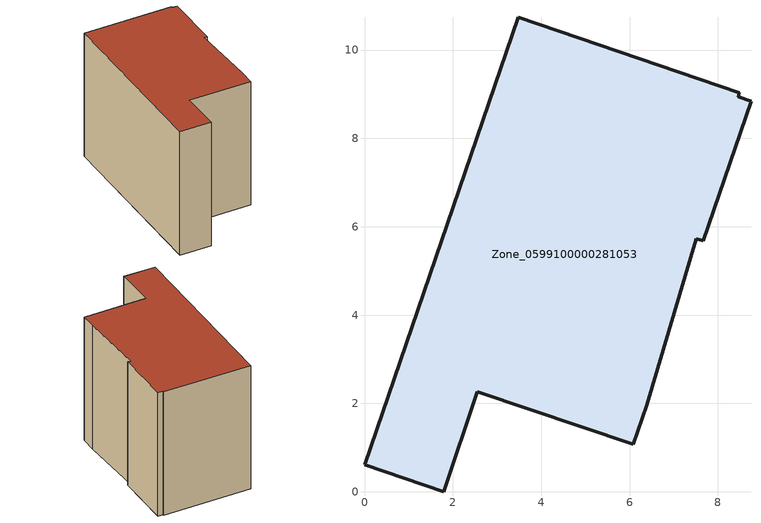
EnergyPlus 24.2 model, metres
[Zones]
Zone_0599100000281053
 floor ground (C_G): 8.46,8.95 8.75,8.84 7.67,5.68 7.51,5.73 6.39,1.96 6.09,1.07 2.55,2.27 1.79,0 0,0.61 3.48,10.74 8.49,9.03 z0
 wall outside (C_F): 3.48,10.74 0,0.61 1.79,0 2.55,2.27 6.09,1.07 6.39,1.96 7.51,5.73 7.67,5.68 8.75,8.84 8.46,8.95 8.49,9.03 3.48,10.74 z0:7.93
 roof outside (C_R): 8.75,8.84 8.46,8.95 8.49,9.03 3.48,10.74 0,0.61 1.79,0 2.55,2.27 6.09,1.07 6.39,1.96 7.51,5.73 7.67,5.68 z7.93
[BUILDING]
Pand.0599100000281053: North Axis=0; Terrain=City; Loads Convergence Tolerance Value=0.04; Temperature Convergence Tolerance Value=0.4; Solar Distribution=FullExterior; Maximum Number of Warmup Days=25; Minimum Number of Warmup Days=1
[Site:Location]
Rotterdam.The.Hague.AP_ZH_NLD Design_Conditions: Latitude=51.96; Longitude=4.45; Time Zone=1; Elevation=-4.5
[SITE:GROUNDTEMPERATURE:BUILDINGSURFACE]
18, 18, 18, 18, 18, 18, 18, 18, 18, 18, 18, 18
[MATERIAL] Thermal Absorptance=0.9; Solar Absorptance=0.7; Visible Absorptance=0.7
Name | Roughness | Thickness | Conductivity | Density | Specific Heat
G.TC.1975-1991 | MediumSmooth | 0.15 | 0.288461 | 540 | 1210
F.TC.1975-1991 | Rough | 0.3 | 0.230769 | 1920 | 840
R.TC.1975-1991 | MediumRough | 0.2 | 0.153846 | 1500 | 1000
[CONSTRUCTION]
C_G: G.TC.1975-1991
C_F: F.TC.1975-1991
C_R: R.TC.1975-1991
[ZONE]
Zone_0599100000281053: Type=1; Multiplier=1; Ceiling Height=Autocalculate; Volume=Autocalculate; Floor Area=autocalculate; Part of Total Floor Area=Yes
[ZONEINFILTRATION:DESIGNFLOWRATE]
Infil_Zone_0599100000281053: Zone or ZoneList or Space or SpaceList=Zone_0599100000281053; Schedule=AlwaysOn; Design Flow Rate Calculation Method=Flow/Area; Flow Rate per Floor Area=0.003; Constant Term Coefficient=1; Temperature Term Coefficient=0; Velocity Term Coefficient=0; Velocity Squared Term Coefficient=0
[HVACTEMPLATE:ZONE:IDEALLOADSAIRSYSTEM]
Zone_0599100000281053: Maximum Heating Supply Air Temperature=50; Minimum Cooling Supply Air Temperature=13; Maximum Heating Supply Air Humidity Ratio=0.0156; Minimum Cooling Supply Air Humidity Ratio=0.0077; Heating Limit=NoLimit; Cooling Limit=NoLimit; Dehumidification Control Type=ConstantSensibleHeatRatio; Cooling Sensible Heat Ratio=0.7; Dehumidification Setpoint=60; Humidification Control Type=None; Humidification Setpoint=30; Outdoor Air Method=None; Outdoor Air Flow Rate per Person=0.00944; Outdoor Air Flow Rate per Zone Floor Area=0; Outdoor Air Flow Rate per Zone=0; Demand Controlled Ventilation Type=None; Outdoor Air Economizer Type=NoEconomizer; Heat Recovery Type=None; Sensible Heat Recovery Effectiveness=0.7; Latent Heat Recovery Effectiveness=0.65
[ZONECONTROL:THERMOSTAT]
ThermostatControl_Zone_0599100000281053: Zone or ZoneList=Zone_0599100000281053; Control Type Schedule=DualSetpointControlType; Control 1=Thermostat_Zone_0599100000281053; Temperature Difference Between Cutout And Setpoint=0
[THERMOSTATSETPOINT:DUALSETPOINT]
Thermostat_Zone_0599100000281053: Heating Setpoint Temperature Schedule=HeatingSetpoint_Zone_0599100000281053; Cooling Setpoint Temperature Schedule=CoolingSetpoint_Zone_0599100000281053
[SCHEDULE:COMPACT]
HeatingSetpoint_Zone_0599100000281053: Through: 12/31, For: AllDays, Until: 24:00, 21
CoolingSetpoint_Zone_0599100000281053: Through: 12/31, For: AllDays, Until: 24:00, 24
DualSetpointControlType: Through: 12/31, For: AllDays, Until: 24:00, 4
AlwaysOn: Through: 12/31, For: AllDays, Until: 24:00, 1
